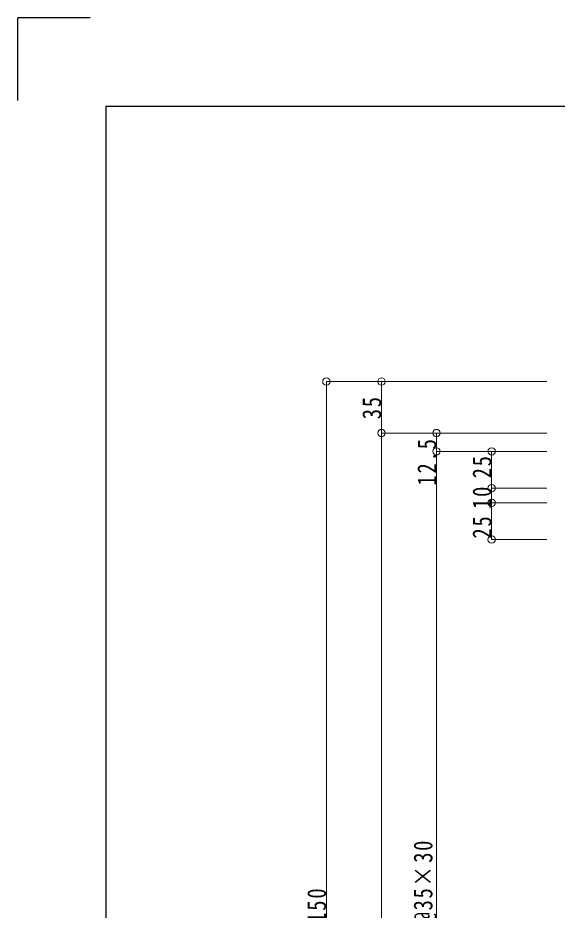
# Model space of a CAD drawing. Units: millimetres at full size, sheet at 1:5; some dimension numbers follow another scale. Extents: x -1050 to 1050, y -742 to 742.
# Drawn here: x -1050 to -683, y 135 to 742 of the extents above; entities that cross this region are included whole.
import ezdxf

# ---------------------------------------------------------------- set-up
doc = ezdxf.new("R2010")
doc.units = ezdxf.units.MM
doc.header["$LTSCALE"] = 5
doc.layers.add('0-3_寸法', color=54, linetype='Continuous', lineweight=20)
doc.layers.add('1-4_印刷位置ライン', color=7, linetype='Continuous')
doc.layers.add('1-5_図枠1_1', color=7, linetype='Continuous')
doc.styles.add('ＭＳ ゴシック', font='')
doc.styles.get('ＭＳ ゴシック').set_extended_font_data('MS Gothic')

# ---------------------------------------------------------------- blocks, each defined once
blk = doc.blocks.new('dimension_origin')
at = {"color": 0, "linetype": 'Continuous', "lineweight": -2}
blk.add_circle((0, 0), 1.25, dxfattribs=at)

msp = doc.modelspace()

# ---------------------------------------------------------------- linework, layer by layer
at = {"layer": '0-3_寸法'}
for p, q in [((-840, -224.293), (-840, 495)), ((-690, 495), (-840, 495)), ((-802.5, 495), (-802.5, 460)), ((-802.5, 460), (-802.5, -224.293)), ((-690, 460), (-802.5, 460)), ((-765, 424.211), (-765, 460)), ((-765, -171.793), (-765, 447.5)), ((-690, 447.5), (-765, 447.5)), ((-727.5, 447.5), (-727.5, 422.5)), ((-690, 422.5), (-727.5, 422.5)), ((-727.5, 422.5), (-727.5, 412.5)), ((-690, 412.5), (-727.5, 412.5)), ((-727.5, 412.5), (-727.5, 387.5)), ((-690, 387.5), (-727.5, 387.5))]:
    msp.add_line(p, q, dxfattribs=at)
at = {"layer": '1-4_印刷位置ライン'}
for p in [(-1050, 686.222), (-1000.874, 742.5)]:
    msp.add_line(p, (-1050, 742.5), dxfattribs=at)
at = {"layer": '1-5_図枠1_1'}
msp.add_line((-990, 682.5), (703.535, 682.5), dxfattribs=at)
msp.add_lwpolyline([(-990, 682.5), (-990, -707.5), (990, -707.5)], dxfattribs=at)

# ---------------------------------------------------------------- block references
at = {"layer": '0-3_寸法', "xscale": 2, "yscale": 2}
for p, rotation in [((-840, 495), 90), ((-802.5, 495), 90), ((-802.5, 460), 270), ((-802.5, 460), 90), ((-765, 460), 90), ((-765, 447.5), 90), ((-765, 447.5), 270), ((-727.5, 447.5), 90), ((-727.5, 422.5), 270), ((-727.5, 422.5), 90), ((-727.5, 412.5), 90), ((-727.5, 412.5), 270), ((-727.5, 387.5), 270)]:
    msp.add_blockref('dimension_origin', p, dxfattribs=dict(at, rotation=rotation))

# ---------------------------------------------------------------- texts
at = {"layer": '0-3_寸法', "char_height": 12.83, "attachment_point": 7, "rotation": 90, "style": 'ＭＳ ゴシック'}
for s, insert in [('\\T1.17;\\W0.8;35', (-802.5, 469.375)), ('\\T1.18;\\W0.8;12.5', (-765, 424.211)), ('\\T1.17;\\W0.8;25', (-727.5, 429.181)), ('\\T1.17;\\W0.8;10', (-727.5, 408.389)), ('\\T1.17;\\W0.8;25', (-727.5, 388.199)), ('\\T1.16;\\W0.8;1050=@35×30', (-765, 86.604)), ('\\T1.18;\\W0.8;1150', (-840, 118.479))]:
    msp.add_mtext(s, dxfattribs=dict(at, insert=insert))

doc.saveas('drawing.dxf')
